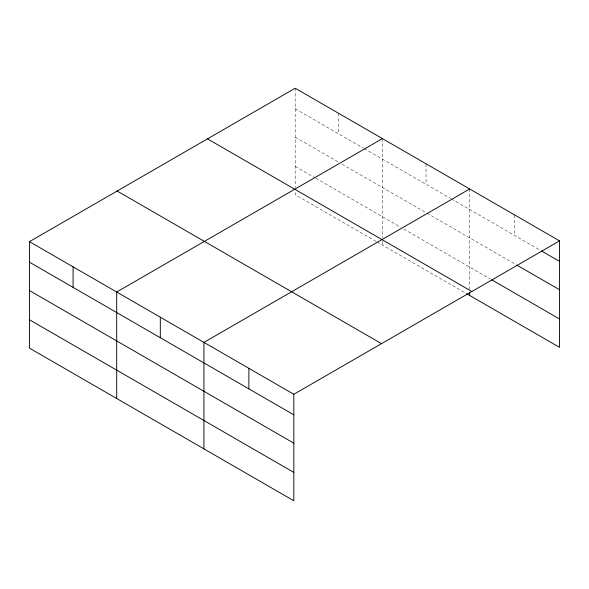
<?xml version="1.0" encoding="UTF-8"?>
<svg xmlns="http://www.w3.org/2000/svg" width="589" height="589" viewBox="0 0 589 589"><rect width="100%" height="100%" fill="white"/><g stroke="black" fill="none" stroke-linecap="round" stroke-linejoin="round"><path stroke-width="0.44" stroke-dasharray="2.94 2.21" d="M295.177 108.766L363.384 148.141M364.179 148.605L450.629 198.515M451.424 198.972L540.628 250.472M295.177 137.127L338.8 162.314M341.973 164.147L426.038 212.681M426.834 213.137L516.185 264.726M295.177 166.348L315.005 177.797M315.8 178.253L400.66 227.251M403.833 229.084L490.166 278.928M376.077 241.424L295.177 194.716L295.177 191.057M376.872 241.88L465.7 293.16M514.609 214.919L514.609 235.453M469.661 188.973L469.661 289.052M426.038 163.786L426.038 184.32M382.423 138.606L382.423 237.765M382.423 241.424L382.423 245.083M338.8 113.419L338.8 133.946M295.177 88.232L295.177 187.398"/><path stroke-width="0.88" d="M29.45 241.652L293.823 394.284L293.823 500.768L29.45 348.128L29.45 241.652L295.177 88.232L559.55 240.872L559.55 347.348L466.488 293.624M382.423 138.606L116.696 292.019L116.696 398.503M469.661 188.973L203.934 342.393L203.934 448.87M293.823 394.284L559.55 240.872M541.416 250.929L559.55 261.398M516.973 265.183L559.55 289.759M491.741 279.834L559.55 318.988M207.49 138.864L471.863 291.496M117.137 191.027L381.51 343.659M29.45 262.179L293.823 414.818M29.45 290.546L293.823 443.178M29.45 319.768L293.823 472.4M469.661 292.711L469.661 295.45M248.882 368.339L248.882 388.865M160.311 317.206L160.311 337.733M73.073 266.839L73.073 287.366"/></g></svg>
